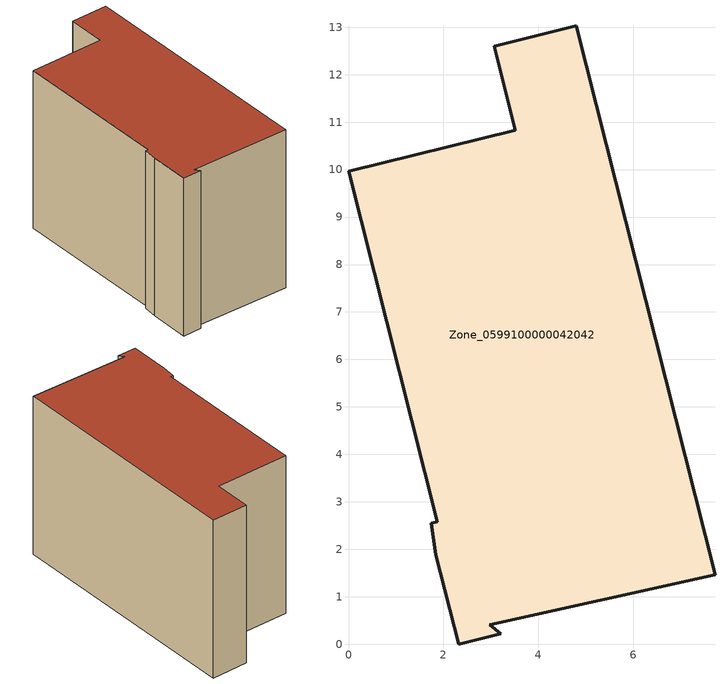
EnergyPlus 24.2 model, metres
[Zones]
Zone_0599100000042042
 floor ground (C_G): 2.98,0.41 3.2,0.22 2.32,0 1.84,1.89 1.74,2.54 1.87,2.58 0,9.96 3.51,10.83 3.07,12.6 4.8,13.03 7.72,1.47 z0
 wall outside (C_F): 1.74,2.54 1.84,1.89 2.32,0 3.2,0.22 2.98,0.41 7.72,1.47 4.8,13.03 3.07,12.6 3.51,10.83 0,9.96 1.87,2.58 1.74,2.54 z0:7.99
 roof outside (C_R): 3.2,0.22 2.98,0.41 7.72,1.47 4.8,13.03 3.07,12.6 3.51,10.83 0,9.96 1.87,2.58 1.74,2.54 1.84,1.89 2.32,0 z7.99
[BUILDING]
Pand.0599100000042042: North Axis=0; Terrain=City; Loads Convergence Tolerance Value=0.04; Temperature Convergence Tolerance Value=0.4; Solar Distribution=FullExterior; Maximum Number of Warmup Days=25; Minimum Number of Warmup Days=1
[Site:Location]
Rotterdam.The.Hague.AP_ZH_NLD Design_Conditions: Latitude=51.96; Longitude=4.45; Time Zone=1; Elevation=-4.5
[SITE:GROUNDTEMPERATURE:BUILDINGSURFACE]
18, 18, 18, 18, 18, 18, 18, 18, 18, 18, 18, 18
[MATERIAL] Thermal Absorptance=0.9; Solar Absorptance=0.7; Visible Absorptance=0.7
Name | Roughness | Thickness | Conductivity | Density | Specific Heat
G.TI.1975-1991 | MediumSmooth | 0.15 | 0.288461 | 540 | 1210
F.TI.1975-1991 | Rough | 0.3 | 0.230769 | 1920 | 840
R.TI.1975-1991 | MediumRough | 0.2 | 0.153846 | 1500 | 1000
[CONSTRUCTION]
C_G: G.TI.1975-1991
C_F: F.TI.1975-1991
C_R: R.TI.1975-1991
[ZONE]
Zone_0599100000042042: Type=1; Multiplier=1; Ceiling Height=Autocalculate; Volume=Autocalculate; Floor Area=autocalculate; Part of Total Floor Area=Yes
[ZONEINFILTRATION:DESIGNFLOWRATE]
Infil_Zone_0599100000042042: Zone or ZoneList or Space or SpaceList=Zone_0599100000042042; Schedule=AlwaysOn; Design Flow Rate Calculation Method=Flow/Area; Flow Rate per Floor Area=0.003; Constant Term Coefficient=1; Temperature Term Coefficient=0; Velocity Term Coefficient=0; Velocity Squared Term Coefficient=0
[HVACTEMPLATE:ZONE:IDEALLOADSAIRSYSTEM]
Zone_0599100000042042: Maximum Heating Supply Air Temperature=50; Minimum Cooling Supply Air Temperature=13; Maximum Heating Supply Air Humidity Ratio=0.0156; Minimum Cooling Supply Air Humidity Ratio=0.0077; Heating Limit=NoLimit; Cooling Limit=NoLimit; Dehumidification Control Type=ConstantSensibleHeatRatio; Cooling Sensible Heat Ratio=0.7; Dehumidification Setpoint=60; Humidification Control Type=None; Humidification Setpoint=30; Outdoor Air Method=None; Outdoor Air Flow Rate per Person=0.00944; Outdoor Air Flow Rate per Zone Floor Area=0; Outdoor Air Flow Rate per Zone=0; Demand Controlled Ventilation Type=None; Outdoor Air Economizer Type=NoEconomizer; Heat Recovery Type=None; Sensible Heat Recovery Effectiveness=0.7; Latent Heat Recovery Effectiveness=0.65
[ZONECONTROL:THERMOSTAT]
ThermostatControl_Zone_0599100000042042: Zone or ZoneList=Zone_0599100000042042; Control Type Schedule=DualSetpointControlType; Control 1=Thermostat_Zone_0599100000042042; Temperature Difference Between Cutout And Setpoint=0
[THERMOSTATSETPOINT:DUALSETPOINT]
Thermostat_Zone_0599100000042042: Heating Setpoint Temperature Schedule=HeatingSetpoint_Zone_0599100000042042; Cooling Setpoint Temperature Schedule=CoolingSetpoint_Zone_0599100000042042
[SCHEDULE:COMPACT]
HeatingSetpoint_Zone_0599100000042042: Through: 12/31, For: AllDays, Until: 24:00, 21
CoolingSetpoint_Zone_0599100000042042: Through: 12/31, For: AllDays, Until: 24:00, 24
DualSetpointControlType: Through: 12/31, For: AllDays, Until: 24:00, 4
AlwaysOn: Through: 12/31, For: AllDays, Until: 24:00, 1
